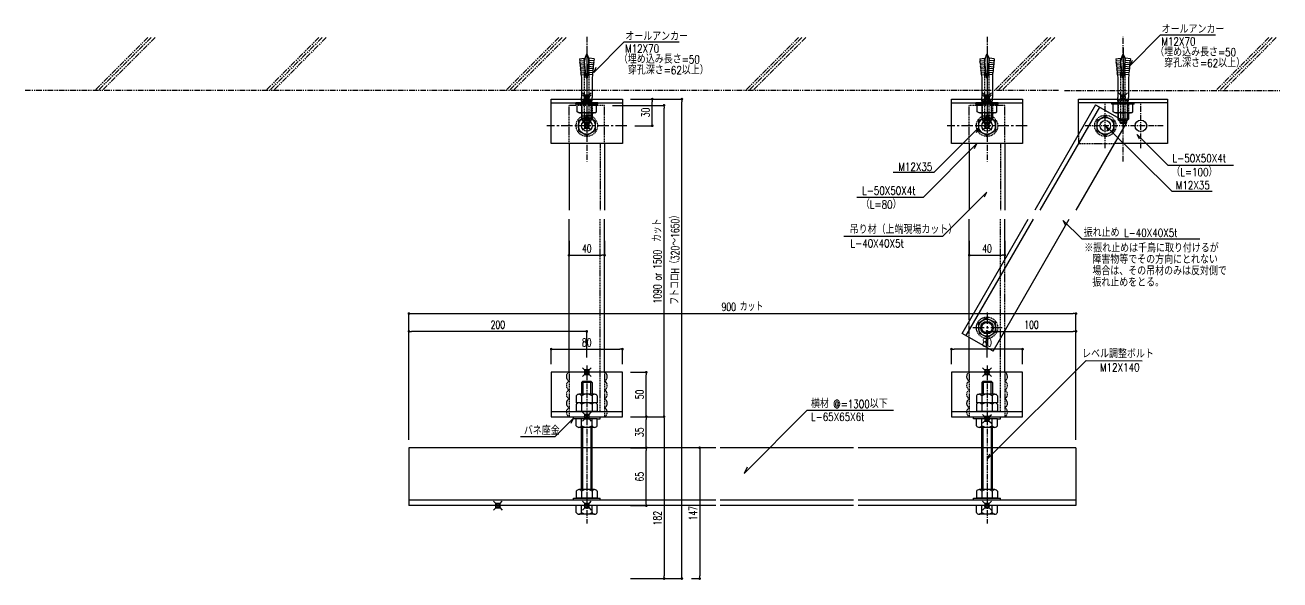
# Model space of a CAD drawing. Extents: x -275225 to 47266, y -41063 to 95295.
# Drawn here: x -216285 to -214874, y -23829 to -23205 of the extents above; entities that cross this region are included whole.
import ezdxf

# ---------------------------------------------------------------- set-up
doc = ezdxf.new("R2010")
doc.units = 0
doc.header["$LTSCALE"] = 0.2
doc.header["$PDMODE"] = 99
doc.header["$PDSIZE"] = 5
for name, pattern in [('CENTER', [50.8, 31.75, -6.35, 6.35, -6.35]), ('HIDDEN', [9.525, 6.35, -3.175]), ('PHANTOM', [63.5, 31.75, -6.35, 6.35, -6.35, 6.35, -6.35])]:
    doc.linetypes.add(name, pattern=pattern)
for name, color, linetype in [('_P18_製品', 4, 'Continuous'), ('_別途', 6, 'PHANTOM'), ('_基準', 1, 'CENTER'), ('_文字', 3, 'Continuous'), ('_製品', 4, 'Continuous'), ('_製品寸法', 9, 'Continuous'), ('OKAMURA', 4, 'Continuous'), ('OKAMURA-HIDDEN', 6, 'HIDDEN')]:
    doc.layers.add(name, color=color, linetype=linetype)
doc.layers.add('_ポイント', color=1, linetype='Continuous', plot=False)
doc.styles.add('OKAMURA', font='SIMPLEX.shx', dxfattribs={"width": 0.7, "bigfont": 'BIGFONT.shx'})
doc.dimstyles.new('OKAMURA-003', dxfattribs={"dimscale": 3, "dimtxt": 3, "dimasz": 1, "dimexe": 0, "dimexo": 3, "dimgap": 1, "dimtad": 1, "dimdec": 3, "dimdsep": 46, "dimtxsty": 'OKAMURA', "dimblk1": 'DOT', "dimblk2": 'DOT', "dimsah": 1, "dimcen": 0, "dimclrd": 9, "dimclre": 9, "dimclrt": 3, "dimadec": 0, "dimazin": 0, "dimtfac": 1, "dimtdec": 3, "dimtix": 1, "dimtmove": 2, "dimatfit": 3, "dimldrblk": 'NONE', "dimfxl": 0, "dimtolj": 1, "dimarcsym": 0})

# ---------------------------------------------------------------- blocks, each defined once
blk = doc.blocks.new('_DOT')
at = {"color": 0, "linetype": 'ByBlock'}
blk.add_line((-0.5, 0), (-1, 0), dxfattribs=at)
at = {"color": 0, "linetype": 'ByBlock', "const_width": 0.5}
blk.add_lwpolyline([(-0.25, 0, 1), (0.25, 0, 1)], format="xyb", close=True, dxfattribs=at)
blk = doc.blocks.new('*D2371')
at = {"layer": '_製品寸法', "color": 9, "lineweight": -2, "transparency": 16777216}
for p, q in [((129, 450), (186.9, 450)), ((186.9, 103), (186.9, 447)), ((149, 100), (186.9, 100))]:
    blk.add_line(p, q, dxfattribs=at)
at = {"layer": 'Defpoints', "color": 0, "transparency": 16777216}
for p in [(120, 450), (186.9, 450), (140, 100)]:
    blk.add_point(p, dxfattribs=at)
at = {"layer": '_製品寸法', "color": 9, "lineweight": -2, "transparency": 16777216, "xscale": 3, "yscale": 3, "zscale": 3}
for p, rotation in [((186.9, 450), 90), ((186.9, 100), 270)]:
    blk.add_blockref('_DOT', p, dxfattribs=dict(at, rotation=rotation))
at = {"layer": '_製品寸法', "color": 3, "transparency": 16777216, "insert": (179.4, 275), "char_height": 9, "attachment_point": 5, "rotation": 90, "style": 'OKAMURA'}
blk.add_mtext('\\A1;1090 or 1500  カット', dxfattribs=at)
blk = doc.blocks.new('_None')
blk = doc.blocks.new('*D2372')
at = {"layer": '_製品寸法', "color": 9, "lineweight": -2, "transparency": 16777216}
for p, q in [((550, 166.6), (550, 195.9)), ((553, 195.9), (647, 195.9)), ((650, 74), (650, 195.9))]:
    blk.add_line(p, q, dxfattribs=at)
at = {"layer": 'Defpoints', "color": 0, "transparency": 16777216}
for p in [(650, 195.9), (550, 157.6), (650, 65)]:
    blk.add_point(p, dxfattribs=at)
at = {"layer": '_製品寸法', "color": 9, "lineweight": -2, "transparency": 16777216, "xscale": 3, "yscale": 3, "zscale": 3, "rotation": 180}
blk.add_blockref('_DOT', (550, 195.9), dxfattribs=at)
at = {"layer": '_製品寸法', "color": 9, "lineweight": -2, "transparency": 16777216, "xscale": 3, "yscale": 3, "zscale": 3}
blk.add_blockref('_DOT', (650, 195.9), dxfattribs=at)
at = {"layer": '_製品寸法', "color": 3, "transparency": 16777216, "insert": (600, 203.4), "char_height": 9, "attachment_point": 5, "style": 'OKAMURA'}
blk.add_mtext('\\A1;100', dxfattribs=at)
blk = doc.blocks.new('*D2373')
at = {"layer": '_製品寸法', "color": 9, "lineweight": -2, "transparency": 16777216}
for p, q in [((-100, 74), (-100, 215.9)), ((-97, 215.9), (647, 215.9)), ((650, 74), (650, 215.9))]:
    blk.add_line(p, q, dxfattribs=at)
at = {"layer": 'Defpoints', "color": 0, "transparency": 16777216}
for p in [(650, 215.9), (-100, 65), (650, 65)]:
    blk.add_point(p, dxfattribs=at)
at = {"layer": '_製品寸法', "color": 9, "lineweight": -2, "transparency": 16777216, "xscale": 3, "yscale": 3, "zscale": 3, "rotation": 180}
blk.add_blockref('_DOT', (-100, 215.9), dxfattribs=at)
at = {"layer": '_製品寸法', "color": 9, "lineweight": -2, "transparency": 16777216, "xscale": 3, "yscale": 3, "zscale": 3}
blk.add_blockref('_DOT', (650, 215.9), dxfattribs=at)
at = {"layer": '_製品寸法', "color": 3, "transparency": 16777216, "insert": (275, 223.4), "char_height": 9, "attachment_point": 5, "style": 'OKAMURA'}
blk.add_mtext('\\A1;900 カット', dxfattribs=at)
blk = doc.blocks.new('*D2374')
at = {"layer": '_製品寸法', "color": 9, "lineweight": -2, "transparency": 16777216}
for p, q in [((149, 100), (166.9, 100)), ((166.9, 68), (166.9, 97)), ((149, 65), (166.9, 65))]:
    blk.add_line(p, q, dxfattribs=at)
at = {"layer": 'Defpoints', "color": 0, "transparency": 16777216}
for p in [(140, 100), (166.9, 100), (140, 65)]:
    blk.add_point(p, dxfattribs=at)
at = {"layer": '_製品寸法', "color": 9, "lineweight": -2, "transparency": 16777216, "xscale": 3, "yscale": 3, "zscale": 3}
for p, rotation in [((166.9, 100), 90), ((166.9, 65), 270)]:
    blk.add_blockref('_DOT', p, dxfattribs=dict(at, rotation=rotation))
at = {"layer": '_製品寸法', "color": 3, "transparency": 16777216, "insert": (159.4, 82.5), "char_height": 9, "attachment_point": 5, "rotation": 90, "style": 'OKAMURA'}
blk.add_mtext('\\A1;35', dxfattribs=at)
blk = doc.blocks.new('*D2375')
at = {"layer": '_製品寸法', "color": 9, "lineweight": -2, "transparency": 16777216}
for p, q in [((-100, 74), (-100, 195.9)), ((97, 195.9), (-97, 195.9)), ((100, 166.6), (100, 195.9))]:
    blk.add_line(p, q, dxfattribs=at)
at = {"layer": 'Defpoints', "color": 0, "transparency": 16777216}
for p in [(-100, 195.9), (100, 157.6), (-100, 65)]:
    blk.add_point(p, dxfattribs=at)
at = {"layer": '_製品寸法', "color": 9, "lineweight": -2, "transparency": 16777216, "xscale": 3, "yscale": 3, "zscale": 3, "rotation": 180}
blk.add_blockref('_DOT', (-100, 195.9), dxfattribs=at)
at = {"layer": '_製品寸法', "color": 9, "lineweight": -2, "transparency": 16777216, "xscale": 3, "yscale": 3, "zscale": 3}
blk.add_blockref('_DOT', (100, 195.9), dxfattribs=at)
at = {"layer": '_製品寸法', "color": 3, "transparency": 16777216, "insert": (0, 203.4), "char_height": 9, "attachment_point": 5, "style": 'OKAMURA'}
blk.add_mtext('\\A1;200', dxfattribs=at)
blk = doc.blocks.new('*D2376')
at = {"layer": '_製品寸法', "color": 9, "lineweight": -2, "transparency": 16777216}
for p, q in [((149, 65), (166.9, 65)), ((166.9, 3), (166.9, 62)), ((149, 0), (166.9, 0))]:
    blk.add_line(p, q, dxfattribs=at)
at = {"layer": 'Defpoints', "color": 0, "transparency": 16777216}
for p in [(140, 65), (166.9, 65), (140, 0)]:
    blk.add_point(p, dxfattribs=at)
at = {"layer": '_製品寸法', "color": 9, "lineweight": -2, "transparency": 16777216, "xscale": 3, "yscale": 3, "zscale": 3}
for p, rotation in [((166.9, 65), 90), ((166.9, 0), 270)]:
    blk.add_blockref('_DOT', p, dxfattribs=dict(at, rotation=rotation))
at = {"layer": '_製品寸法', "color": 3, "transparency": 16777216, "insert": (159.4, 32.5), "char_height": 9, "attachment_point": 5, "rotation": 90, "style": 'OKAMURA'}
blk.add_mtext('\\A1;65', dxfattribs=at)
blk = doc.blocks.new('*D2377')
at = {"layer": '_製品寸法', "color": 9, "lineweight": -2, "transparency": 16777216}
for p, q in [((60, 159), (60, 175.9)), ((63, 175.9), (137, 175.9)), ((140, 159), (140, 175.9))]:
    blk.add_line(p, q, dxfattribs=at)
at = {"layer": 'Defpoints', "color": 0, "transparency": 16777216}
for p in [(140, 175.9), (60, 150), (140, 150)]:
    blk.add_point(p, dxfattribs=at)
at = {"layer": '_製品寸法', "color": 9, "lineweight": -2, "transparency": 16777216, "xscale": 3, "yscale": 3, "zscale": 3, "rotation": 180}
blk.add_blockref('_DOT', (60, 175.9), dxfattribs=at)
at = {"layer": '_製品寸法', "color": 9, "lineweight": -2, "transparency": 16777216, "xscale": 3, "yscale": 3, "zscale": 3}
blk.add_blockref('_DOT', (140, 175.9), dxfattribs=at)
at = {"layer": '_製品寸法', "color": 3, "transparency": 16777216, "insert": (100, 183.4), "char_height": 9, "attachment_point": 5, "style": 'OKAMURA'}
blk.add_mtext('\\A1;80', dxfattribs=at)
blk = doc.blocks.new('*D2378')
at = {"layer": '_製品寸法', "color": 9, "lineweight": -2, "transparency": 16777216}
for p, q in [((149, 150), (166.9, 150)), ((166.9, 103), (166.9, 147)), ((149, 100), (166.9, 100))]:
    blk.add_line(p, q, dxfattribs=at)
at = {"layer": 'Defpoints', "color": 0, "transparency": 16777216}
for p in [(140, 150), (166.9, 150), (140, 100)]:
    blk.add_point(p, dxfattribs=at)
at = {"layer": '_製品寸法', "color": 9, "lineweight": -2, "transparency": 16777216, "xscale": 3, "yscale": 3, "zscale": 3}
for p, rotation in [((166.9, 150), 90), ((166.9, 100), 270)]:
    blk.add_blockref('_DOT', p, dxfattribs=dict(at, rotation=rotation))
at = {"layer": '_製品寸法', "color": 3, "transparency": 16777216, "insert": (159.4, 125), "char_height": 9, "attachment_point": 5, "rotation": 90, "style": 'OKAMURA'}
blk.add_mtext('\\A1;50', dxfattribs=at)
blk = doc.blocks.new('*D2379')
at = {"layer": '_製品寸法', "color": 9, "lineweight": -2, "transparency": 16777216}
for p, q in [((80, 297.5), (80, 281.5)), ((120, 297.5), (120, 281.5)), ((83, 281.5), (117, 281.5))]:
    blk.add_line(p, q, dxfattribs=at)
at = {"layer": 'Defpoints', "color": 0, "transparency": 16777216}
for p in [(80, 306.5), (120, 306.5), (120, 281.5)]:
    blk.add_point(p, dxfattribs=at)
at = {"layer": '_製品寸法', "color": 9, "lineweight": -2, "transparency": 16777216, "xscale": 3, "yscale": 3, "zscale": 3, "rotation": 180}
blk.add_blockref('_DOT', (80, 281.5), dxfattribs=at)
at = {"layer": '_製品寸法', "color": 9, "lineweight": -2, "transparency": 16777216, "xscale": 3, "yscale": 3, "zscale": 3}
blk.add_blockref('_DOT', (120, 281.5), dxfattribs=at)
at = {"layer": '_製品寸法', "color": 3, "transparency": 16777216, "insert": (100, 289), "char_height": 9, "attachment_point": 5, "style": 'OKAMURA'}
blk.add_mtext('\\A1;40', dxfattribs=at)
blk = doc.blocks.new('*D2380')
at = {"layer": '_製品寸法', "color": 9, "lineweight": -2, "transparency": 16777216}
for p, q in [((510, 159), (510, 175.9)), ((587, 175.9), (513, 175.9)), ((590, 159), (590, 175.9))]:
    blk.add_line(p, q, dxfattribs=at)
at = {"layer": 'Defpoints', "color": 0, "transparency": 16777216}
for p in [(510, 175.9), (510, 150), (590, 150)]:
    blk.add_point(p, dxfattribs=at)
at = {"layer": '_製品寸法', "color": 9, "lineweight": -2, "transparency": 16777216, "xscale": 3, "yscale": 3, "zscale": 3, "rotation": 180}
blk.add_blockref('_DOT', (510, 175.9), dxfattribs=at)
at = {"layer": '_製品寸法', "color": 9, "lineweight": -2, "transparency": 16777216, "xscale": 3, "yscale": 3, "zscale": 3}
blk.add_blockref('_DOT', (590, 175.9), dxfattribs=at)
at = {"layer": '_製品寸法', "color": 3, "transparency": 16777216, "insert": (550, 183.4), "char_height": 9, "attachment_point": 5, "style": 'OKAMURA'}
blk.add_mtext('\\A1;80', dxfattribs=at)
blk = doc.blocks.new('*D2381')
at = {"layer": '_製品寸法', "color": 9, "lineweight": -2, "transparency": 16777216}
for p, q in [((149, 457), (173.6, 457)), ((173.6, 430), (173.6, 454)), ((154, 427), (173.6, 427))]:
    blk.add_line(p, q, dxfattribs=at)
at = {"layer": 'Defpoints', "color": 0, "transparency": 16777216}
for p in [(140, 457), (173.6, 457), (145, 427)]:
    blk.add_point(p, dxfattribs=at)
at = {"layer": '_製品寸法', "color": 9, "lineweight": -2, "transparency": 16777216, "xscale": 3, "yscale": 3, "zscale": 3}
for p, rotation in [((173.6, 457), 90), ((173.6, 427), 270)]:
    blk.add_blockref('_DOT', p, dxfattribs=dict(at, rotation=rotation))
at = {"layer": '_製品寸法', "color": 3, "transparency": 16777216, "insert": (166.1, 442), "char_height": 9, "attachment_point": 5, "rotation": 90, "style": 'OKAMURA'}
blk.add_mtext('\\A1;30', dxfattribs=at)
blk = doc.blocks.new('*D2382')
at = {"layer": '_製品寸法', "color": 9, "lineweight": -2, "transparency": 16777216}
for p, q in [((530, 297.5), (530, 281.5)), ((570, 297.5), (570, 281.5)), ((533, 281.5), (567, 281.5))]:
    blk.add_line(p, q, dxfattribs=at)
at = {"layer": 'Defpoints', "color": 0, "transparency": 16777216}
for p in [(530, 306.5), (570, 306.5), (570, 281.5)]:
    blk.add_point(p, dxfattribs=at)
at = {"layer": '_製品寸法', "color": 9, "lineweight": -2, "transparency": 16777216, "xscale": 3, "yscale": 3, "zscale": 3, "rotation": 180}
blk.add_blockref('_DOT', (530, 281.5), dxfattribs=at)
at = {"layer": '_製品寸法', "color": 9, "lineweight": -2, "transparency": 16777216, "xscale": 3, "yscale": 3, "zscale": 3}
blk.add_blockref('_DOT', (570, 281.5), dxfattribs=at)
at = {"layer": '_製品寸法', "color": 3, "transparency": 16777216, "insert": (550, 289), "char_height": 9, "attachment_point": 5, "style": 'OKAMURA'}
blk.add_mtext('\\A1;40', dxfattribs=at)
blk = doc.blocks.new('*D2383')
at = {"layer": '_製品寸法', "color": 9, "lineweight": -2, "transparency": 16777216}
for p, q in [((149, 100), (186.9, 100)), ((186.9, 97), (186.9, -79)), ((149, -82), (186.9, -82))]:
    blk.add_line(p, q, dxfattribs=at)
at = {"layer": 'Defpoints', "color": 0, "transparency": 16777216}
for p in [(140, 100), (140, -82), (186.9, -82)]:
    blk.add_point(p, dxfattribs=at)
at = {"layer": '_製品寸法', "color": 9, "lineweight": -2, "transparency": 16777216, "xscale": 3, "yscale": 3, "zscale": 3}
for p, rotation in [((186.9, 100), 90), ((186.9, -82), 270)]:
    blk.add_blockref('_DOT', p, dxfattribs=dict(at, rotation=rotation))
at = {"layer": '_製品寸法', "color": 3, "transparency": 16777216, "insert": (179.4, -14.1), "char_height": 9, "attachment_point": 5, "rotation": 90, "style": 'OKAMURA'}
blk.add_mtext('\\A1;182', dxfattribs=at)
blk = doc.blocks.new('*D2384')
at = {"layer": '_製品寸法', "color": 9, "lineweight": -2, "transparency": 16777216}
for p, q in [((149, 457), (206.9, 457)), ((206.9, -79), (206.9, 454)), ((149, -82), (206.9, -82))]:
    blk.add_line(p, q, dxfattribs=at)
at = {"layer": 'Defpoints', "color": 0, "transparency": 16777216}
for p in [(140, 457), (206.9, 457), (140, -82)]:
    blk.add_point(p, dxfattribs=at)
at = {"layer": '_製品寸法', "color": 9, "lineweight": -2, "transparency": 16777216, "xscale": 3, "yscale": 3, "zscale": 3}
for p, rotation in [((206.9, 457), 90), ((206.9, -82), 270)]:
    blk.add_blockref('_DOT', p, dxfattribs=dict(at, rotation=rotation))
at = {"layer": '_製品寸法', "color": 3, "transparency": 16777216, "insert": (199.4, 278.6), "char_height": 9, "attachment_point": 5, "rotation": 90, "style": 'OKAMURA'}
blk.add_mtext('\\A1;フトコロH（320～1650）', dxfattribs=at)
blk = doc.blocks.new('*D2385')
at = {"layer": '_製品寸法', "color": 9, "lineweight": -2, "transparency": 16777216}
for p, q in [((235.9, 65), (226.9, 65)), ((226.9, 62), (226.9, -79)), ((217.9, -82), (226.9, -82))]:
    blk.add_line(p, q, dxfattribs=at)
at = {"layer": 'Defpoints', "color": 0, "transparency": 16777216}
for p in [(226.9, 65), (226.9, -82), (226.9, -82)]:
    blk.add_point(p, dxfattribs=at)
at = {"layer": '_製品寸法', "color": 9, "lineweight": -2, "transparency": 16777216, "xscale": 3, "yscale": 3, "zscale": 3}
for p, rotation in [((226.9, 65), 90), ((226.9, -82), 270)]:
    blk.add_blockref('_DOT', p, dxfattribs=dict(at, rotation=rotation))
at = {"layer": '_製品寸法', "color": 3, "transparency": 16777216, "insert": (219.4, -8.5), "char_height": 9, "attachment_point": 5, "rotation": 90, "style": 'OKAMURA'}
blk.add_mtext('\\A1;147', dxfattribs=at)
blk = doc.blocks.new('P1X_BASE_SS_TREO_DA_01')
at = {"layer": '_別途'}
for p, q in [((137.8, 59.4), (78.4, 0)), ((141.7, 59.4), (82.2, 0)), ((146.2, 59.4), (86.7, 0)), ((330.3, 59.4), (270.9, 0)), ((334.1, 59.4), (274.7, 0)), ((338.6, 59.4), (279.2, 0)), ((599.9, 59.4), (540.4, 0)), ((603.7, 59.4), (544.3, 0)), ((608.2, 59.4), (548.7, 0)), ((869.4, 59.4), (810, 0)), ((873.3, 59.4), (813.8, 0)), ((877.7, 59.4), (818.3, 0)), ((1149.4, 59.4), (1090, 0)), ((1153.3, 59.4), (1093.8, 0)), ((1157.7, 59.4), (1098.3, 0)), ((1398.5, 59.4), (1339, 0)), ((1402.3, 59.4), (1342.9, 0)), ((1406.8, 59.4), (1347.3, 0)), ((1161.9, 0), (0, 0)), ((1168.6, 0), (1410.9, 0))]:
    blk.add_line(p, q, dxfattribs=at)
blk = doc.blocks.new('調整ﾎﾞﾙﾄ')
at = {"layer": '_P18_製品'}
for p, q in [((-4.5, 134), (-6, 132.5)), ((-6, 132.5), (-6, 119.2)), ((6, 132.5), (-6, 132.5)), ((-4.5, 134), (-4.5, 119.2)), ((-4.5, 134), (4.5, 134)), ((4.5, 119.2), (4.5, 134)), ((6, 132.5), (4.5, 134)), ((6, 132.5), (6, 119.2)), ((-11.8, 117.5), (-11.8, 109.6)), ((8.8, 119.2), (-8.9, 119.2)), ((-5.9, 117.5), (-5.9, 109.6)), ((5.9, 117.5), (5.9, 109.6)), ((11.8, 117.5), (11.8, 109.6)), ((11.8, 109.6), (-11.8, 109.6)), ((-11.8, 107.9), (-11.8, 100)), ((11.8, 100), (-11.8, 100)), ((8.8, 109.6), (-8.9, 109.6)), ((-5.9, 107.9), (-5.9, 100)), ((5.9, 107.9), (5.9, 100)), ((11.8, 107.9), (11.8, 100)), ((-11.8, 83.7), (-11.8, 91.6)), ((11.8, 91.6), (-11.8, 91.6)), ((-5.9, 83.7), (-5.9, 91.6)), ((5.9, 83.7), (5.9, 91.6)), ((11.8, 83.7), (11.8, 91.6)), ((8.8, 82), (-8.9, 82)), ((-6, 12), (-6, 82)), ((-4.5, 12), (-4.5, 82)), ((4.5, 82), (4.5, 12)), ((6, 12), (6, 82)), ((-11.8, 10.3), (-11.8, 2.4)), ((11.8, 2.4), (-11.8, 2.4)), ((8.8, 12), (-8.9, 12)), ((-5.9, 10.3), (-5.9, 2.4)), ((5.9, 10.3), (5.9, 2.4)), ((11.8, 10.3), (11.8, 2.4)), ((-11.8, -13.9), (-11.8, -6)), ((-5.9, -13.9), (-5.9, -6)), ((5.9, -13.9), (5.9, -6)), ((11.8, -13.9), (11.8, -6)), ((8.8, -15.6), (-8.9, -15.6))]:
    blk.add_line(p, q, dxfattribs=at)
at = {"layer": '_P18_製品', "ltscale": 2}
for p, q in [((-15.1, 94), (15.1, 94)), ((-15.1, 91.6), (-15.1, 94)), ((-11.8, 91.6), (-15.1, 91.6)), ((11.8, 91.6), (15.1, 91.6)), ((15.1, 91.6), (15.1, 94)), ((-15.1, 2.4), (15.1, 2.4)), ((-15.1, 0), (-15.1, 2.4)), ((15.1, 0), (-15.1, 0)), ((15.1, 0), (15.1, 2.4))]:
    blk.add_line(p, q, dxfattribs=at)
at = {"layer": '_P18_製品'}
for centre, radius, start, end in [((-8.9, 115.8), 3.4, 29.8172, 149.8269), ((0, 108.2), 11, 57.7935, 122.2065), ((8.8, 115.8), 3.4, 29.9951, 150.0048), ((-8.9, 106.2), 3.4, 29.8172, 149.8269), ((0, 98.6), 11, 57.7935, 122.2065), ((8.8, 106.2), 3.4, 29.9951, 150.0048), ((-8.9, 85.4), 3.4, 210.1731, 330.1828), ((0, 93), 11, 237.7935, 302.2065), ((8.8, 85.4), 3.4, 209.9952, 330.0049), ((-8.9, 8.6), 3.4, 29.8172, 149.8269), ((0, 1), 11, 57.7935, 122.2065), ((8.8, 8.6), 3.4, 29.9951, 150.0048), ((-8.9, -12.2), 3.4, 210.1731, 330.1828), ((0, -4.6), 11, 237.7935, 302.2065), ((8.8, -12.2), 3.4, 209.9952, 330.0049)]:
    blk.add_arc(centre, radius, start, end, dxfattribs=at)
at = {"layer": '_基準'}
blk.add_line((0, 151.6), (0, -26), dxfattribs=at)
for p in [(0, 91.6), (0, -6)]:
    blk.add_point(p, dxfattribs=at)
at = {"layer": '_基準', "ltscale": 2}
blk.add_point((0, -6), dxfattribs=at)
blk = doc.blocks.new('P1X_上アングル80')
at = {"layer": '_ポイント', "ltscale": 2}
blk.add_point((0, 0), dxfattribs=at)
at = {"layer": '_ポイント'}
blk.add_point((0, -30), dxfattribs=at)
at = {"layer": '_基準'}
blk.add_line((0, 70), (0, -70), dxfattribs=at)
at = {"layer": '_基準', "ltscale": 2}
blk.add_line((45, -30), (-45, -30), dxfattribs=at)
at = {"layer": '_製品', "ltscale": 2}
for p, q in [((-40, 0), (40, 0)), ((-40, -50), (-40, 0)), ((40, 0), (40, -50)), ((-40, -4), (40, -4)), ((40, -50), (-40, -50))]:
    blk.add_line(p, q, dxfattribs=at)
at = {"layer": '_製品'}
for p, q in [((0, -19.030536), (-9.5, -24.515363)), ((-9.5, -24.515363), (-9.5, -35.484636)), ((0, -19.030536), (9.5, -24.515364)), ((9.5, -24.515364), (9.5, -35.484637)), ((-9.5, -35.484636), (0, -40.969464)), ((9.5, -35.484637), (0, -40.969464))]:
    blk.add_line(p, q, dxfattribs=at)
for radius in [9.5, 6]:
    blk.add_circle((0, -30), radius, dxfattribs=at)
at = {"layer": 'OKAMURA-HIDDEN'}
for p, q in [((-20, -50), (-20, -7)), ((20, -7), (-20, -7)), ((20, -50), (20, -7))]:
    blk.add_line(p, q, dxfattribs=at)
blk.add_circle((0, -30), 12, dxfattribs=at)
blk = doc.blocks.new('下アングル80')
at = {"layer": '_P18_製品', "ltscale": 2}
for p, q in [((-40, 50), (-40, 0)), ((40, 50), (-40, 50)), ((40, 0), (40, 50)), ((-40, 6), (40, 6)), ((-40, 0), (40, 0))]:
    blk.add_line(p, q, dxfattribs=at)
at = {"layer": '_ポイント', "ltscale": 2}
blk.add_point((0, 50), dxfattribs=at)
at = {"layer": 'OKAMURA-HIDDEN'}
for p, q in [((-20, 50), (-20, 0)), ((20, 50), (20, 0))]:
    blk.add_line(p, q, dxfattribs=at)
for centre, start, end in [((-17.3, 45), 118.0725, 241.9275), ((17.3, 45), 298.0725, 61.9275), ((-17.3, 35), 118.0725, 241.9275), ((-17.3, 25), 118.0725, 241.9275), ((17.3, 35), 298.0725, 61.9275), ((17.3, 25), 298.0725, 61.9275), ((-17.3, 15), 118.0725, 241.9275), ((17.3, 15), 298.0725, 61.9275), ((-17.3, 5), 118.0725, 241.9275), ((17.3, 5), 298.0725, 61.9275)]:
    blk.add_arc(centre, 5.67, start, end, dxfattribs=at)
blk = doc.blocks.new('F下1')
at = {"layer": '_P18_製品'}
for p, q in [((-47.8, 43.6), (26.3, 172)), ((-43.5, 41.1), (32.1, 172)), ((-13.2, 23.6), (72.5, 172)), ((-21, 60.9), (-29.9, 54.7)), ((-21, 60.9), (-11, 56.3)), ((-13.2, 23.6), (-47.8, 43.6)), ((-29.9, 54.7), (-29, 43.7)), ((-29, 43.7), (-19, 39.1)), ((-10.1, 45.4), (-19, 39.1)), ((-11, 56.3), (-10.1, 45.4))]:
    blk.add_line(p, q, dxfattribs=at)
at = {"layer": '_P18_製品', "color": 6, "linetype": 'HIDDEN'}
blk.add_circle((-20, 50), 12, dxfattribs=at)
at = {"layer": '_P18_製品'}
for radius in [9.5, 6]:
    blk.add_circle((-20, 50), radius, dxfattribs=at)
at = {"layer": '_P18_製品', "ltscale": 2}
blk.add_circle((-20, 50), 7, dxfattribs=at)
at = {"layer": '_基準', "ltscale": 2}
for p, q in [((-20, 67), (-20, 33)), ((-3, 50), (-37, 50))]:
    blk.add_line(p, q, dxfattribs=at)
blk = doc.blocks.new('ｵｰﾙｱﾝｶｰ1270')
at = {"layer": '_P18_製品'}
for p, q in [((-8.2, 49.4), (-2.8, 49.9)), ((-8.2, 49.4), (-7.9, 46.9)), ((-7.9, 46.9), (-2.5, 47.4)), ((-7.7, 44.6), (-2.3, 45.2)), ((-7.7, 44.6), (-7.5, 42.4)), ((-7.5, 42.4), (-2.1, 42.9)), ((-0.6, 28), (-2.8, 49.9)), ((0.2, 54.5), (-0.2, 54.5)), ((0.6, 28), (2.8, 49.9)), ((7.5, 42.4), (2.1, 42.9)), ((7.7, 44.6), (2.3, 45.2)), ((7.9, 46.9), (2.5, 47.4)), ((8.2, 49.4), (2.8, 49.9)), ((7.7, 44.6), (7.5, 42.4)), ((8.2, 49.4), (7.9, 46.9)), ((-7.2, 40.1), (-1.9, 40.7)), ((-7.2, 40.1), (-7, 37.9)), ((-7, 37.9), (-1.6, 38.4)), ((-6.8, 35.7), (-1.4, 36.2)), ((-6.8, 35.7), (-6.6, 33.4)), ((-6.6, 33.4), (-1.2, 34)), ((-6.3, 31.2), (-1, 31.7)), ((-6.3, 31.2), (-6, 27.7)), ((6.3, 31.2), (1, 31.7)), ((6.6, 33.4), (1.2, 34)), ((6.8, 35.7), (1.4, 36.2)), ((7, 37.9), (1.6, 38.4)), ((7.2, 40.1), (1.9, 40.7)), ((6.3, 31.2), (6, 27.7)), ((6.8, 35.7), (6.6, 33.4)), ((7.2, 40.1), (7, 37.9)), ((-6, 27.7), (-6, 6)), ((-0.6, 28), (0.6, 28)), ((6, 27.7), (6, 6)), ((12.5, 0), (-12.5, 0)), ((-12.5, -1.6), (-12.5, 0)), ((12.5, -1.6), (12.5, 0)), ((12.5, -1.6), (-12.5, -1.6)), ((-11, -10.4), (-11, -1.6)), ((11, -1.6), (-11, -1.6)), ((-9, -11.6), (-11, -10.4)), ((9, -11.6), (-9, -11.6)), ((-6, -11.6), (-6, -18.5)), ((-5.5, -10.4), (-5.5, -1.6)), ((5.5, -10.4), (5.5, -1.6)), ((6, -11.6), (6, -18.5)), ((9, -11.6), (11, -10.4)), ((11, -10.4), (11, -1.6)), ((-6, -18.5), (-4.7, -20)), ((6, -18.5), (-6, -18.5)), ((-4.7, -20), (4.7, -20)), ((-3.8, -20.5), (-3.8, -21.9)), ((-3.8, -21.9), (3.8, -21.9)), ((3.2, -20), (-3.2, -20)), ((2.6, -23.5), (-2.6, -23.5)), ((3.8, -20.5), (3.8, -21.9)), ((6, -18.5), (4.7, -20))]:
    blk.add_line(p, q, dxfattribs=at)
at = {"layer": '_P18_製品', "color": 6, "linetype": 'HIDDEN'}
for p, q in [((-2.5, -20), (-2.5, 46.3)), ((2.5, -20), (2.5, 46.3)), ((-6, 2.5), (-6, 6)), ((-5.3, 0), (-6, 2.5)), ((-6, 2.5), (6, 2.5)), ((-5.3, 0), (-6, -0.4)), ((5.3, 0), (-5.3, 0)), ((-5.1, -0.4), (-5.3, 0)), ((5, -0.4), (5.3, 0)), ((5.3, 0), (6, 2.5)), ((5.3, 0), (6, -0.4)), ((6, 2.5), (6, 6)), ((-6, -0.4), (-6, -11.6)), ((-6, -0.4), (6, -0.4)), ((-5.1, -11.6), (-5.1, -0.4)), ((-5.1, -19.6), (-5.1, -11.6)), ((5, -11.6), (5, -0.4)), ((5, -19.6), (5, -11.6)), ((6, -0.4), (6, -11.6))]:
    blk.add_line(p, q, dxfattribs=at)
at = {"layer": '_P18_製品'}
for centre, radius, start, end in [((-10.6, 45.5), 3, 343.695, 27.7436), ((-10.1, 41), 3, 343.695, 27.7436), ((13.5, 46.3), 16, 149.2465, 178.0085), ((-13.5, 46.3), 16, 1.9915, 30.7535), ((10.1, 41), 3, 152.2564, 196.305), ((10.6, 45.5), 3, 152.2564, 196.305), ((-9.7, 36.5), 3, 343.695, 27.7436), ((-9.2, 32), 3, 343.695, 27.7436), ((9.2, 32), 3, 152.2564, 196.305), ((9.7, 36.5), 3, 152.2564, 196.305), ((-8.2, -7.7), 3.88, 270.0357, 315.0441), ((0, 2.2), 13.8, 246.5734, 293.4266), ((8.2, -7.7), 3.88, 224.9559, 269.9643), ((-3.2, -20.5), 0.5, 90, 180), ((0, -20.5), 4, 200.3641, 228.5904), ((0, -20.5), 4, 311.4096, 339.6359), ((3.2, -20.5), 0.5, 0, 90)]:
    blk.add_arc(centre, radius, start, end, dxfattribs=at)
at = {"layer": '_P18_製品', "ltscale": 0.2}
for centre, start, end in [((13.5, 46.3), 178.0085, 180), ((-13.5, 46.3), 0, 1.9915)]:
    blk.add_arc(centre, 16, start, end, dxfattribs=at)
at = {"layer": '_ポイント'}
blk.add_point((0, 6), dxfattribs=at)
at = {"layer": '_基準', "ltscale": 0.2}
blk.add_line((0, 61.5), (0, -25.5), dxfattribs=at)
blk = doc.blocks.new('P1X_SS_TREO_KHONG_GOM_DA_NGOAI_1')
at = {"layer": '_基準'}
for p, q in [((378, -70), (378, 70)), ((358, -55), (358, -5)), ((398, -55), (398, -5)), ((423, -30), (333, -30)), ((-225, -299.4), (-225, -477))]:
    blk.add_line(p, q, dxfattribs=at)
for p in [(-225, -357), (-325, -457), (-225, -457)]:
    blk.add_point(p, dxfattribs=at)
at = {"layer": '_基準', "ltscale": 2}
blk.add_point((-225, -457), dxfattribs=at)
at = {"layer": '_製品'}
for p, q in [((347.1, -6.4), (278.6, -125)), ((351.4, -8.9), (284.4, -125)), ((428, -4), (328, -4)), ((347.1, -6.4), (381.7, -26.4)), ((381.7, -26.4), (324.8, -125)), ((358, -19), (348.5, -24.5)), ((348.5, -24.5), (348.5, -35.5)), ((358, -19), (367.5, -24.5)), ((367.5, -24.5), (367.5, -35.5)), ((348.5, -35.5), (358, -41)), ((367.5, -35.5), (358, -41)), ((-245, -50), (-245, -125)), ((-205, -50), (-205, -125)), ((205, -50), (205, -125)), ((245, -50), (245, -125)), ((-229.5, -317), (-231, -318.5)), ((-231, -318.5), (-231, -331.8)), ((-219, -318.5), (-231, -318.5)), ((-229.5, -317), (-229.5, -331.8)), ((-229.5, -317), (-220.5, -317)), ((-220.5, -331.8), (-220.5, -317)), ((-219, -318.5), (-220.5, -317)), ((-219, -318.5), (-219, -331.8)), ((-236.8, -333.5), (-236.8, -341.4)), ((-216.2, -331.8), (-233.9, -331.8)), ((-230.9, -333.5), (-230.9, -341.4)), ((-219.1, -333.5), (-219.1, -341.4)), ((-213.2, -333.5), (-213.2, -341.4)), ((-213.2, -341.4), (-236.8, -341.4)), ((-236.8, -343.1), (-236.8, -351)), ((-213.2, -351), (-236.8, -351)), ((-216.2, -341.4), (-233.9, -341.4)), ((-230.9, -343.1), (-230.9, -351)), ((-219.1, -343.1), (-219.1, -351)), ((-213.2, -343.1), (-213.2, -351)), ((-236.8, -367.3), (-236.8, -359.4)), ((-213.2, -359.4), (-236.8, -359.4)), ((-230.9, -367.3), (-230.9, -359.4)), ((-219.1, -367.3), (-219.1, -359.4)), ((-213.2, -367.3), (-213.2, -359.4)), ((-216.2, -369), (-233.9, -369)), ((-231, -439), (-231, -369)), ((-229.5, -439), (-229.5, -369)), ((-220.5, -369), (-220.5, -439)), ((-219, -439), (-219, -369)), ((-80, -392), (-425, -392)), ((-425, -392), (-425, -457)), ((75, -392), (-75, -392)), ((325, -392), (80, -392)), ((325, -392), (325, -457)), ((-80, -451), (-425, -451)), ((-236.8, -440.7), (-236.8, -448.6)), ((-213.2, -448.6), (-236.8, -448.6)), ((-216.2, -439), (-233.9, -439)), ((-230.9, -440.7), (-230.9, -448.6)), ((-219.1, -440.7), (-219.1, -448.6)), ((-213.2, -440.7), (-213.2, -448.6)), ((75, -451), (-75, -451)), ((325, -451), (80, -451)), ((-80, -457), (-425, -457)), ((-236.8, -464.9), (-236.8, -457)), ((-230.9, -464.9), (-230.9, -457)), ((-219.1, -464.9), (-219.1, -457)), ((-213.2, -464.9), (-213.2, -457)), ((75, -457), (-75, -457)), ((325, -457), (80, -457)), ((-216.2, -466.6), (-233.9, -466.6))]:
    blk.add_line(p, q, dxfattribs=at)
at = {"layer": '_製品', "color": 6, "linetype": 'HIDDEN'}
for p, q in [((328, -39.4), (328, -50)), ((-210, -50), (-210, -125)), ((240, -50), (240, -125)), ((328, -50), (368.1, -50)), ((-210, -351), (-210, -135)), ((240, -351), (240, -135)), ((245, -260.6), (245, -180.6)), ((205, -268), (205, -249.8))]:
    blk.add_line(p, q, dxfattribs=at)
at = {"layer": '_製品', "ltscale": 2}
for p, q in [((-245, -307), (-245, -135)), ((-205, -307), (-205, -135)), ((205, -248.5), (205, -135)), ((245, -180.6), (245, -135)), ((205, -307), (205, -268)), ((245, -307), (245, -260.6)), ((-240.1, -357), (-209.9, -357)), ((-240.1, -359.4), (-240.1, -357)), ((-236.8, -359.4), (-240.1, -359.4)), ((-213.2, -359.4), (-209.9, -359.4)), ((-209.9, -359.4), (-209.9, -357)), ((-240.1, -448.6), (-209.9, -448.6)), ((-240.1, -451), (-240.1, -448.6)), ((-209.9, -451), (-240.1, -451)), ((-209.9, -451), (-209.9, -448.6))]:
    blk.add_line(p, q, dxfattribs=at)
at = {"layer": '_製品'}
blk.add_lwpolyline([(328, -39.4), (328, 0), (428, 0), (428, -50), (368.1, -50)], dxfattribs=at)
at = {"layer": '_製品', "color": 6, "linetype": 'HIDDEN'}
blk.add_circle((358, -30), 12, dxfattribs=at)
at = {"layer": '_製品'}
for centre, radius in [((358, -30), 9.5), ((358, -30), 6), ((398, -30), 6.5)]:
    blk.add_circle(centre, radius, dxfattribs=at)
for centre, radius, start, end in [((-233.9, -335.2), 3.4, 29.8172, 149.8269), ((-225, -342.8), 11, 57.7935, 122.2065), ((-216.2, -335.2), 3.4, 29.9951, 150.0048), ((-233.9, -344.8), 3.4, 29.8172, 149.8269), ((-225, -352.4), 11, 57.7935, 122.2065), ((-216.2, -344.8), 3.4, 29.9951, 150.0048), ((-233.9, -365.6), 3.4, 210.1731, 330.1828), ((-225, -358), 11, 237.7935, 302.2065), ((-216.2, -365.6), 3.4, 209.9952, 330.0049), ((-233.9, -442.4), 3.4, 29.8172, 149.8269), ((-225, -450), 11, 57.7935, 122.2065), ((-216.2, -442.4), 3.4, 29.9951, 150.0048), ((-233.9, -463.2), 3.4, 210.1731, 330.1828), ((-225, -455.6), 11, 237.7935, 302.2065), ((-216.2, -463.2), 3.4, 209.9952, 330.0049)]:
    blk.add_arc(centre, radius, start, end, dxfattribs=at)
at = {"layer": 'OKAMURA'}
blk.add_line((-315.2, -451), (-334.8, -451), dxfattribs=at)
at = {"layer": '_製品'}
for name, p in [('P1X_上アングル80', (-225, 0)), ('ｵｰﾙｱﾝｶｰ1270', (-225, -4)), ('P1X_上アングル80', (225, 0)), ('ｵｰﾙｱﾝｶｰ1270', (225, -4)), ('ｵｰﾙｱﾝｶｰ1270', (378, -4)), ('F下1', (245, -307)), ('下アングル80', (-225, -357)), ('下アングル80', (225, -357)), ('調整ﾎﾞﾙﾄ', (225, -451))]:
    blk.add_blockref(name, p, dxfattribs=at)
blk = doc.blocks.new('*U2370')
at = {"layer": '_基準'}
for p in [(99.9999, 100), (0, 0)]:
    blk.add_point(p, dxfattribs=at)
at = {"layer": '_文字', "color": 9}
for points in [[(713.3486, 500.5263), (710.7581, 494.971), (745.0554, 529.2682), (806.9728, 529.2682)], [(110.3319, 492.5166), (107.7414, 486.9613), (142.0387, 521.2586), (203.9561, 521.2586)], [(538.0947, 419.5777), (540.6853, 425.133), (490.0326, 374.3542), (444.3206, 374.3542)], [(686.6852, 420.9166), (684.0946, 426.4719), (757.9643, 353.5947), (803.2267, 353.5947)], [(721.4383, 411.8199), (718.8479, 417.3752), (753.2261, 382.9113), (827.2562, 382.9113)], [(535.9755, 401.4446), (538.566, 407), (478.2486, 346.5324), (403.5922, 346.5324)], [(547.147, 346.9787), (549.7375, 352.534), (499.8592, 302.6557), (388.8081, 302.6557)], [(638.1931, 315.1578), (635.6026, 320.7132), (656.468, 299.8477), (789.4378, 299.8477)], [(552.6295, 57.9033), (550.0299, 52.3522), (661.5534, 163.0497), (724.4652, 162.9465)], [(280.2134, 43.0583), (276.9752, 36.114), (347.5981, 107.2174), (444.9721, 107.2174)], [(82.3178, 92.5974), (84.9083, 98.1527), (64.0428, 77.2873), (25.5801, 77.2873)]]:
    blk.add_lwpolyline(points, dxfattribs=at)
for name, p in [('P1X_BASE_SS_TREO_DA_01', (-531.5254, 466.8232)), ('P1X_SS_TREO_KHONG_GOM_DA_NGOAI_1', (325, 457))]:
    blk.add_blockref(name, p)
at = {"layer": '_文字', "style": 'OKAMURA', "width": 0.8}
for s, p in [('オールアンカー', (746.3164, 530.8547)), ('オールアンカー', (143.2996, 522.845)), ('M12X70', (746.0687, 517.3473)), ('M12X70', (143.0519, 509.3376)), ('（埋め込み長さ=50', (739.1034, 505.1654)), ('（埋め込み長さ=50', (136.0866, 497.1557)), ('\u3000穿孔深さ=62以上）', (136.0866, 484.9738)), ('\u3000穿孔深さ=62以上）', (739.1034, 492.9835)), ('M12X35', (450.2786, 376.4484)), ('L-50X50X4t', (758.5213, 385.9606)), ('（L=100）', (757.1917, 370.3806)), ('L-50X50X4t', (409.4624, 349.5816)), ('M12X35', (762.2183, 355.6889)), ('（L=80）', (408.1328, 334.0016)), ('吊り材（上端現場カット）', (395.6011, 305.7135)), ('振れ止め L-40X40X5t', (658.6894, 302.193)), ('L-40X40X5t', (396.3711, 290.3395)), ('※振れ止めは千鳥に取り付けるが', (659.3241, 284.8427)), ('場合は、その吊材のみは反対側で', (668.4591, 259.1284)), ('障害物等でその方向にとれない', (668.4591, 271.9856)), ('振れ止めをとる。', (668.4591, 246.2713)), ('横材 @=1300以下', (351.9689, 109.7485)), ('L-65X65X6t ', (351.9689, 95.2703)), ('バネ座金', (29.1815, 79.6326))]:
    blk.add_text(s, height=9, dxfattribs=at).set_placement(p)
for s, p in [('レベル調整ボルト', (656.8784, 166.0095)), ('M12X140', (677.0251, 150.9413))]:
    blk.add_text(s, height=9, rotation=359.9059879, dxfattribs=at).set_placement(p)
at = {"layer": '_製品寸法'}
dim = blk.add_linear_dim(base=(186.9309, 450), p1=(140, 100), p2=(120, 450), angle=270, text='1090 or 1500  カット', dimstyle='OKAMURA-003', dxfattribs=at)
dim.commit()
dim.dimension.update_dxf_attribs({"geometry": '*D2371', "text_midpoint": (179.4309, 275)})
for base, p1, p2, angle, picture, middle in [((173.6211, 457), (145, 427), (140, 457), 90, '*D2381', (166.1211, 442)), ((650, 195.8989), (550, 157.6), (650, 65), 180, '*D2372', (600, 203.3989)), ((510, 175.9246), (590, 150), (510, 150), 180, '*D2380', (550, 183.4246)), ((166.9309, 150), (140, 100), (140, 150), 90, '*D2378', (159.4309, 125)), ((166.9309, 100), (140, 65), (140, 100), 90, '*D2374', (159.4309, 82.5)), ((166.9309, 65), (140, 0), (140, 65), 90, '*D2376', (159.4309, 32.5)), ((226.9309, -82), (226.9309, 65), (226.9309, -82), 90, '*D2385', (219.4309, -8.5))]:
    dim = blk.add_linear_dim(base=base, p1=p1, p2=p2, angle=angle, dimstyle='OKAMURA-003', dxfattribs=at)
    dim.commit()
    dim.dimension.update_dxf_attribs({"geometry": picture, "text_midpoint": middle})
dim = blk.add_linear_dim(base=(206.9309, 457), p1=(140, -82), p2=(140, 457), angle=90, text='フトコロH（320～1650）', dimstyle='OKAMURA-003', dxfattribs=at)
dim.commit()
dim.dimension.update_dxf_attribs({"geometry": '*D2384', "text_midpoint": (199.4309, 278.5606), "dimtype": 128})
for base, p1, p2, picture, middle in [((120, 281.5366), (80, 306.4902), (120, 306.4902), '*D2379', (100, 289.0366)), ((570, 281.5366), (530, 306.4902), (570, 306.4902), '*D2382', (550, 289.0366)), ((-100, 195.8989), (100, 157.6), (-100, 65), '*D2375', (0, 203.3989)), ((140, 175.9246), (60, 150), (140, 150), '*D2377', (100, 183.4246))]:
    dim = blk.add_linear_dim(base=base, p1=p1, p2=p2, dimstyle='OKAMURA-003', dxfattribs=at)
    dim.commit()
    dim.dimension.update_dxf_attribs({"geometry": picture, "text_midpoint": middle})
dim = blk.add_linear_dim(base=(650, 215.8989), p1=(-100, 65), p2=(650, 65), text='900 カット', dimstyle='OKAMURA-003', dxfattribs=at)
dim.commit()
dim.dimension.update_dxf_attribs({"geometry": '*D2373', "text_midpoint": (275, 223.3989)})
dim = blk.add_linear_dim(base=(186.9309, -82), p1=(140, 100), p2=(140, -82), angle=90, dimstyle='OKAMURA-003', dxfattribs=at)
dim.commit()
dim.dimension.update_dxf_attribs({"geometry": '*D2383', "text_midpoint": (179.4309, -14.076), "dimtype": 128})

msp = doc.modelspace()

# ---------------------------------------------------------------- block references
msp.add_blockref('*U2370', (-215753.2, -23745.4))

doc.saveas('drawing.dxf')
